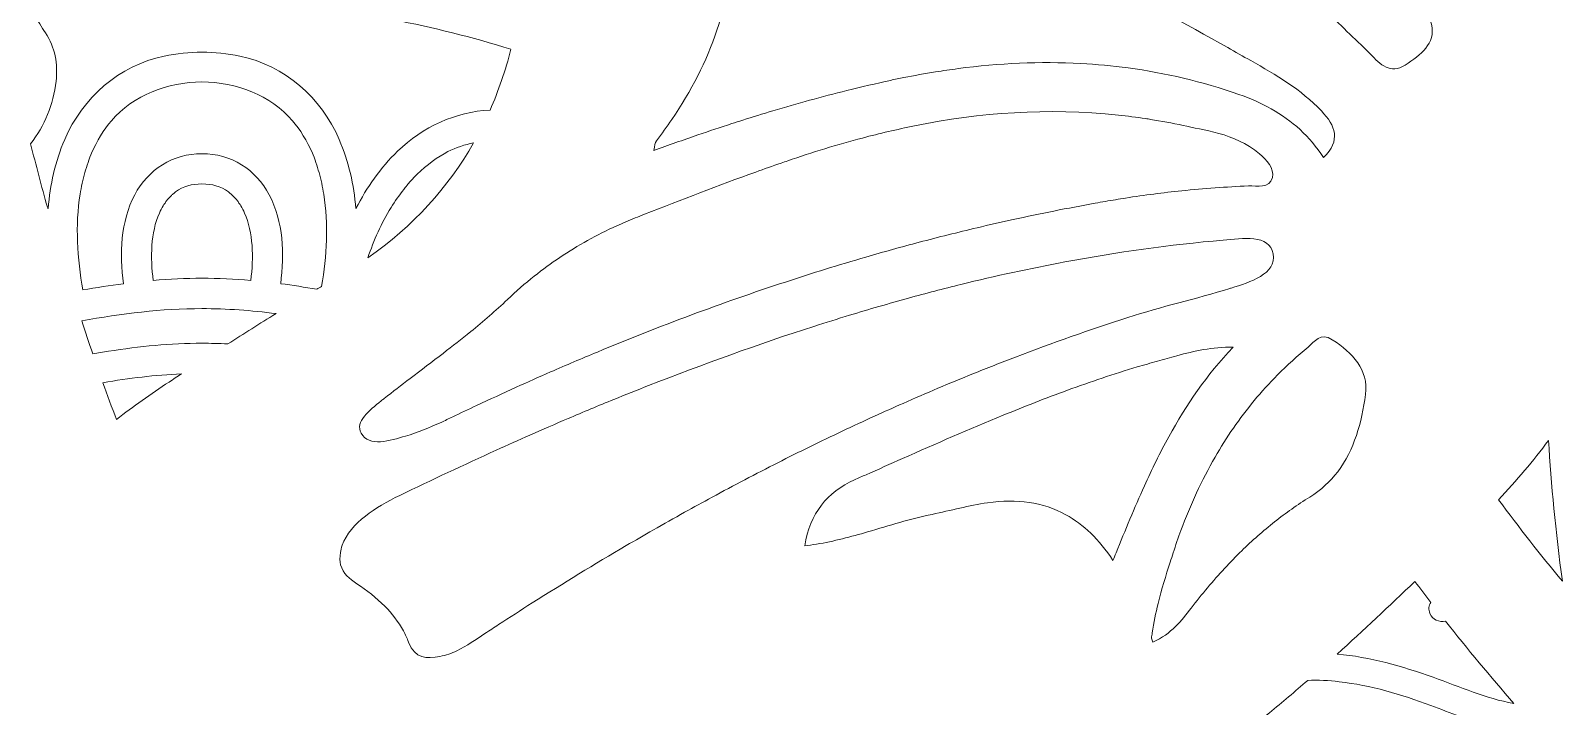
# Model space of a CAD drawing. Extents: x 80 to 917, y -989 to -11.
# Drawn here: x 190 to 411.1, y -564.4 to -466.9 of the extents above; entities that cross this region are included whole.
import ezdxf

# ---------------------------------------------------------------- set-up
doc = ezdxf.new("R2010")
doc.units = 0
doc.header["$MEASUREMENT"] = 0
doc.layers.add('Layer 1', color=7, linetype='Continuous', lineweight=0)

# ---------------------------------------------------------------- blocks, each defined once
blk = doc.blocks.new('Block_0')
at = {"layer": 'Layer 1'}
for points, knots in [([(388.87, -471.63), (386.59, -473.29), (385.19, -472.14), (383.66, -470.55), (381.58, -468.41), (379.32, -466.42), (377.24, -464.28), (367.99, -454.73), (360.32, -444.23), (353.61, -433.19), (345.73, -420.25), (339.13, -406.55), (332.78, -392.7), (332.56, -392.21), (332.41, -391.68), (332.23, -391.18), (332.76, -390.49), (333.37, -389.89), (334.25, -390.57), (335.12, -391.23), (335.89, -392.01), (336.69, -392.75), (340.54, -396.29), (344.23, -399.95), (347.77, -403.72), (364.71, -421.69), (378.44, -442.04), (391.11, -463.19), (391.52, -463.88), (391.82, -464.64), (392.07, -465.41), (393.11, -468.53), (391.06, -470.04), (388.87, -471.63)], [0, 0, 0, 0, 1, 1, 1, 2, 2, 2, 3, 3, 3, 4, 4, 4, 5, 5, 5, 6, 6, 6, 7, 7, 7, 8, 8, 8, 9, 9, 9, 10, 10, 10, 11, 11, 11, 11]), ([(369.1, -478.2), (367.65, -477.38), (366.09, -476.69), (364.44, -476.12), (359.13, -474.28), (353.8, -473.03), (348.46, -472.31), (346.17, -472), (343.89, -471.79), (341.61, -471.67), (335.72, -471.36), (329.82, -471.63), (323.9, -472.41), (322.81, -472.55), (321.72, -472.71), (320.63, -472.88), (319.1, -473.13), (317.58, -473.4), (316.05, -473.71), (315.42, -473.83), (314.8, -473.96), (314.17, -474.1), (312.06, -474.56), (309.96, -475.05), (307.86, -475.57), (306.07, -476.01), (304.26, -476.48), (302.47, -476.98), (300.7, -477.46), (298.94, -477.97), (297.17, -478.49), (295.72, -478.93), (294.27, -479.38), (292.81, -479.84), (292.28, -480.01), (291.76, -480.17), (291.23, -480.35), (289.6, -480.87), (287.98, -481.41), (286.35, -481.97), (284.23, -482.7), (282.09, -483.46), (279.96, -484.24), (280.14, -483.54), (280.14, -483.1), (280.35, -482.82), (281.13, -481.8), (281.87, -480.79), (282.57, -479.76), (288.21, -471.51), (291.51, -462.67), (290.89, -452.75), (290.77, -450.74), (290.49, -448.69), (290.03, -446.59), (289.81, -445.58), (289.86, -444.69), (290.14, -443.92), (290.65, -442.52), (291.92, -441.52), (293.67, -440.96), (293.89, -440.88), (294.13, -440.81), (294.36, -440.76), (296.76, -440.18), (299.14, -440.05), (301.46, -440.32), (302.47, -440.43), (303.47, -440.63), (304.45, -440.89), (305.8, -441.25), (307.12, -441.74), (308.41, -442.36), (310.37, -443.3), (312.35, -444.23), (314.32, -445.16), (315.84, -445.88), (317.35, -446.59), (318.87, -447.3), (319.23, -447.48), (319.6, -447.64), (319.97, -447.81), (321.24, -448.41), (322.5, -449.01), (323.77, -449.6), (327.53, -451.37), (331.28, -453.14), (335.01, -454.94), (336.44, -455.63), (337.87, -456.31), (339.29, -457.02), (339.29, -457.02), (339.29, -457.02), (339.29, -457.02), (340.89, -457.79), (342.47, -458.58), (344.05, -459.37), (350.39, -462.54), (356.67, -465.84), (362.82, -469.38), (363.92, -470.01), (365.03, -470.63), (366.14, -471.25), (369.79, -473.3), (373.41, -475.42), (376.35, -478.51), (378.4, -480.66), (379.2, -482.78), (376.64, -485.24), (374.67, -482.18), (372.12, -479.9), (369.1, -478.2)], [0, 0, 0, 0, 1, 1, 1, 2, 2, 2, 3, 3, 3, 4, 4, 4, 5, 5, 5, 6, 6, 6, 7, 7, 7, 8, 8, 8, 9, 9, 9, 10, 10, 10, 11, 11, 11, 12, 12, 12, 13, 13, 13, 14, 14, 14, 15, 15, 15, 16, 16, 16, 17, 17, 17, 18, 18, 18, 19, 19, 19, 20, 20, 20, 21, 21, 21, 22, 22, 22, 23, 23, 23, 24, 24, 24, 25, 25, 25, 26, 26, 26, 27, 27, 27, 28, 28, 28, 29, 29, 29, 30, 30, 30, 31, 31, 31, 32, 32, 32, 33, 33, 33, 34, 34, 34, 35, 35, 35, 36, 36, 36, 37, 37, 37, 37]), ([(220.21, -470.59), (218.41, -470.22), (216.57, -470.03), (214.75, -470.03), (212.93, -470.03), (211.1, -470.22), (209.3, -470.59), (202.78, -471.96), (197.54, -476.6), (194.93, -482.64), (193.56, -485.82), (192.82, -489.18), (192.54, -492.59), (192.54, -492.58), (192.53, -492.56), (192.53, -492.55), (192.53, -492.56), (192.52, -492.58), (192.52, -492.59), (192.49, -492.53), (192.46, -492.48), (192.43, -492.41), (191.58, -489.38), (190.78, -486.32), (190.02, -483.25), (191.99, -480.69), (193.33, -477.59), (193.69, -474.23), (193.96, -471.74), (193.57, -469.33), (192.14, -467.25), (191.54, -466.39), (191.06, -465.53), (190.69, -464.67), (197.53, -463.43), (204.43, -462.6), (211.36, -462.35), (212.49, -462.32), (213.62, -462.3), (214.75, -462.3), (215.88, -462.3), (217.01, -462.32), (218.14, -462.35), (226.29, -462.65), (234.4, -463.74), (242.39, -465.35), (248.11, -466.47), (253.79, -467.86), (259.35, -469.62), (258.57, -472.68), (257.56, -475.6), (256.34, -478.38), (251.37, -478.63), (246.63, -480.79), (242.99, -484.32), (240.51, -486.73), (238.54, -489.55), (236.98, -492.59), (236.98, -492.58), (236.98, -492.56), (236.97, -492.55), (236.97, -492.56), (236.97, -492.58), (236.96, -492.59), (236.68, -489.18), (235.94, -485.82), (234.57, -482.64), (231.96, -476.6), (226.72, -471.96), (220.21, -470.59)], [0, 0, 0, 0, 1, 1, 1, 2, 2, 2, 3, 3, 3, 4, 4, 4, 5, 5, 5, 6, 6, 6, 7, 7, 7, 8, 8, 8, 9, 9, 9, 10, 10, 10, 11, 11, 11, 12, 12, 12, 13, 13, 13, 14, 14, 14, 15, 15, 15, 16, 16, 16, 17, 17, 17, 18, 18, 18, 19, 19, 19, 20, 20, 20, 21, 21, 21, 22, 22, 22, 23, 23, 23, 23]), ([(232.02, -503.84), (231.79, -503.97), (231.56, -504.1), (231.32, -504.25), (229.59, -503.94), (227.85, -503.67), (226.11, -503.44), (226.65, -499.11), (226.52, -494.52), (224.46, -490.62), (222.55, -486.97), (218.91, -484.64), (214.75, -484.69), (210.59, -484.64), (206.95, -486.97), (205.04, -490.62), (202.99, -494.52), (202.85, -499.11), (203.4, -503.44), (201.45, -503.69), (199.5, -504.01), (197.56, -504.35), (196.74, -499.8), (196.44, -494.98), (197.16, -490.52), (197.33, -489.47), (197.57, -488.44), (197.85, -487.42), (197.99, -486.92), (198.14, -486.44), (198.3, -485.95), (198.43, -485.57), (198.75, -484.77), (198.8, -484.63), (199.55, -482.89), (200.62, -481.15), (201.67, -479.93), (204.84, -476.23), (209.82, -474.36), (214.75, -474.32), (219.68, -474.36), (224.67, -476.23), (227.83, -479.93), (228.89, -481.15), (229.95, -482.89), (230.7, -484.63), (230.76, -484.77), (231.07, -485.57), (231.2, -485.95), (231.36, -486.44), (231.52, -486.92), (231.65, -487.42), (231.93, -488.44), (232.16, -489.47), (232.33, -490.52), (233.04, -494.82), (232.78, -499.44), (232.02, -503.84)], [0, 0, 0, 0, 1, 1, 1, 2, 2, 2, 3, 3, 3, 4, 4, 4, 5, 5, 5, 6, 6, 6, 7, 7, 7, 8, 8, 8, 9, 9, 9, 10, 10, 10, 11, 11, 11, 12, 12, 12, 13, 13, 13, 14, 14, 14, 15, 15, 15, 16, 16, 16, 17, 17, 17, 18, 18, 18, 19, 19, 19, 19]), ([(240.6, -520.36), (240.76, -520.23), (240.91, -520.11), (241.07, -520), (242.29, -519.03), (243.54, -518.07), (244.79, -517.12), (246.38, -515.91), (247.98, -514.71), (249.57, -513.49), (250.91, -512.46), (252.24, -511.43), (253.54, -510.36), (255.37, -508.88), (257.15, -507.35), (258.85, -505.73), (260.09, -504.54), (261.38, -503.41), (262.72, -502.36), (263.92, -501.4), (265.14, -500.5), (266.41, -499.66), (269.01, -497.91), (271.74, -496.39), (274.63, -495.08), (275.51, -494.68), (276.4, -494.31), (277.3, -493.96), (277.75, -493.78), (278.2, -493.6), (278.65, -493.43), (283.97, -491.33), (289.3, -489.26), (294.69, -487.33), (295.9, -486.89), (297.12, -486.45), (298.35, -486.03), (298.67, -485.92), (298.99, -485.81), (299.3, -485.71), (302.88, -484.49), (306.48, -483.38), (310.1, -482.42), (312.59, -481.76), (315.08, -481.18), (317.6, -480.67), (327.05, -478.76), (336.79, -478.02), (347.06, -479.12), (348.35, -479.25), (349.65, -479.42), (350.97, -479.62), (351.21, -479.65), (351.45, -479.69), (351.69, -479.73), (353.24, -479.98), (354.81, -480.26), (356.39, -480.6), (359.12, -481.31), (363.77, -481.62), (367.39, -484.68), (368.44, -485.57), (369.57, -486.81), (369.27, -488.13), (368.89, -489.75), (367.06, -489.28), (365.81, -489.33), (362.59, -489.48), (359.39, -489.71), (356.19, -490.04), (353.49, -490.31), (350.79, -490.66), (348.09, -491.08), (347.61, -491.16), (347.13, -491.24), (346.64, -491.32), (345.65, -491.49), (344.67, -491.65), (343.69, -491.83), (339.71, -492.54), (335.76, -493.33), (331.83, -494.19), (330.1, -494.57), (328.37, -494.96), (326.66, -495.37), (323.86, -496.03), (321.07, -496.73), (318.3, -497.46), (315.72, -498.14), (313.15, -498.85), (310.59, -499.6), (306.69, -500.73), (302.82, -501.93), (298.97, -503.2), (289.8, -506.2), (280.75, -509.59), (271.83, -513.3), (269.57, -514.24), (267.31, -515.2), (265.06, -516.18), (263.41, -516.9), (261.76, -517.64), (260.12, -518.38), (258.2, -519.25), (256.29, -520.13), (254.38, -521.03), (253.23, -521.57), (252.08, -522.11), (250.94, -522.67), (250.38, -522.93), (249.82, -523.19), (249.26, -523.45), (247.59, -524.21), (245.88, -524.91), (244.14, -525.43), (241.96, -526.09), (238.83, -527.07), (237.72, -525.01), (236.83, -523.38), (238.93, -521.68), (240.6, -520.36)], [0, 0, 0, 0, 1, 1, 1, 2, 2, 2, 3, 3, 3, 4, 4, 4, 5, 5, 5, 6, 6, 6, 7, 7, 7, 8, 8, 8, 9, 9, 9, 10, 10, 10, 11, 11, 11, 12, 12, 12, 13, 13, 13, 14, 14, 14, 15, 15, 15, 16, 16, 16, 17, 17, 17, 18, 18, 18, 19, 19, 19, 20, 20, 20, 21, 21, 21, 22, 22, 22, 23, 23, 23, 24, 24, 24, 25, 25, 25, 26, 26, 26, 27, 27, 27, 28, 28, 28, 29, 29, 29, 30, 30, 30, 31, 31, 31, 32, 32, 32, 33, 33, 33, 34, 34, 34, 35, 35, 35, 36, 36, 36, 37, 37, 37, 38, 38, 38, 39, 39, 39, 40, 40, 40, 40]), ([(238.68, -499.73), (239.56, -497.16), (240.66, -494.68), (242.05, -492.45), (242.6, -491.55), (243.22, -490.68), (243.87, -489.84), (244.18, -489.44), (244.51, -489.05), (244.85, -488.67), (245.11, -488.36), (245.7, -487.74), (245.81, -487.63), (247.17, -486.32), (248.82, -485.12), (250.25, -484.39), (251.44, -483.79), (252.68, -483.37), (253.97, -483.11), (250.3, -489.57), (245.25, -495.13), (238.68, -499.73)], [0, 0, 0, 0, 1, 1, 1, 2, 2, 2, 3, 3, 3, 4, 4, 4, 5, 5, 5, 6, 6, 6, 7, 7, 7, 7]), ([(208.6, -493.26), (208.77, -492.9), (208.96, -492.54), (209.16, -492.2), (209.24, -492.06), (209.61, -491.52), (209.61, -491.5), (209.83, -491.22), (210.08, -490.95), (210.34, -490.7), (210.44, -490.6), (210.56, -490.5), (210.67, -490.41), (210.71, -490.37), (210.74, -490.34), (210.77, -490.31), (210.8, -490.29), (210.84, -490.27), (210.91, -490.21), (212.13, -489.35), (213.26, -489.07), (214.75, -489.05), (216.24, -489.07), (217.37, -489.35), (218.6, -490.21), (218.66, -490.27), (218.71, -490.29), (218.74, -490.31), (218.76, -490.34), (218.79, -490.37), (218.84, -490.41), (218.95, -490.5), (219.05, -490.6), (219.16, -490.7), (219.42, -490.95), (219.66, -491.22), (219.89, -491.5), (219.89, -491.51), (220.27, -492.06), (220.35, -492.2), (220.55, -492.54), (220.74, -492.9), (220.9, -493.26), (222.15, -496.03), (222.22, -499.69), (221.79, -502.97), (219.45, -502.76), (217.09, -502.65), (214.75, -502.66), (212.4, -502.65), (210.05, -502.76), (207.71, -502.97), (207.28, -499.69), (207.35, -496.03), (208.6, -493.26)], [0, 0, 0, 0, 1, 1, 1, 2, 2, 2, 3, 3, 3, 4, 4, 4, 5, 5, 5, 6, 6, 6, 7, 7, 7, 8, 8, 8, 9, 9, 9, 10, 10, 10, 11, 11, 11, 12, 12, 12, 13, 13, 13, 14, 14, 14, 15, 15, 15, 16, 16, 16, 17, 17, 17, 18, 18, 18, 18]), ([(297.89, -529.27), (297.89, -529.27), (297.89, -529.27), (297.89, -529.27), (294.7, -530.89), (291.53, -532.55), (288.38, -534.26), (287.06, -534.97), (285.73, -535.7), (284.41, -536.43), (282.91, -537.26), (281.41, -538.12), (279.91, -538.97), (278.6, -539.71), (277.29, -540.47), (275.99, -541.24), (271.42, -543.91), (266.9, -546.68), (262.42, -549.51), (260.79, -550.54), (259.18, -551.57), (257.57, -552.63), (256.92, -553.05), (256.26, -553.48), (255.6, -553.91), (254.27, -554.78), (252.98, -555.73), (251.55, -556.41), (250.78, -556.78), (249.97, -557.06), (249.1, -557.22), (247.17, -557.56), (245.52, -557.63), (244.57, -555.15), (244.35, -554.59), (244.1, -554.06), (243.82, -553.55), (243.1, -552.22), (242.19, -551.03), (241.13, -549.97), (239.94, -548.76), (238.57, -547.69), (237.1, -546.73), (236.05, -546.03), (235.08, -545.28), (234.77, -544.01), (234.65, -543.5), (234.62, -542.93), (234.74, -542.23), (234.79, -541.9), (234.87, -541.56), (234.99, -541.18), (235.62, -539.55), (236.81, -538.17), (238.34, -536.98), (239.77, -535.83), (241.51, -534.86), (243.33, -533.98), (247.94, -531.76), (252.57, -529.58), (257.23, -527.46), (258.85, -526.73), (260.46, -526.01), (262.09, -525.29), (263.92, -524.48), (265.75, -523.68), (267.59, -522.9), (269.79, -521.96), (272, -521.04), (274.22, -520.14), (275.88, -519.46), (277.53, -518.8), (279.2, -518.15), (287.09, -515.06), (295.05, -512.18), (303.09, -509.6), (304.8, -509.05), (306.51, -508.52), (308.23, -507.99), (311.06, -507.13), (313.9, -506.31), (316.75, -505.52), (319.26, -504.83), (321.78, -504.17), (324.32, -503.55), (329.28, -502.33), (334.28, -501.24), (339.32, -500.3), (346.85, -498.9), (354.46, -497.83), (362.18, -497.15), (364.92, -496.91), (368.84, -496.26), (369.38, -499.15), (369.93, -502.06), (366.01, -503.23), (363.34, -504.07), (363.27, -504.09), (363.2, -504.11), (363.12, -504.13), (358.25, -505.65), (353.25, -506.75), (348.4, -508.32), (342.93, -510.08), (337.53, -511.99), (332.2, -514.03), (330.13, -514.81), (328.08, -515.62), (326.03, -516.45), (322.65, -517.81), (319.29, -519.23), (315.97, -520.71), (314.59, -521.31), (313.22, -521.93), (311.85, -522.55), (308.72, -523.98), (305.61, -525.45), (302.51, -526.97), (300.97, -527.72), (299.43, -528.49), (297.89, -529.27)], [0, 0, 0, 0, 1, 1, 1, 2, 2, 2, 3, 3, 3, 4, 4, 4, 5, 5, 5, 6, 6, 6, 7, 7, 7, 8, 8, 8, 9, 9, 9, 10, 10, 10, 11, 11, 11, 12, 12, 12, 13, 13, 13, 14, 14, 14, 15, 15, 15, 16, 16, 16, 17, 17, 17, 18, 18, 18, 19, 19, 19, 20, 20, 20, 21, 21, 21, 22, 22, 22, 23, 23, 23, 24, 24, 24, 25, 25, 25, 26, 26, 26, 27, 27, 27, 28, 28, 28, 29, 29, 29, 30, 30, 30, 31, 31, 31, 32, 32, 32, 33, 33, 33, 34, 34, 34, 35, 35, 35, 36, 36, 36, 37, 37, 37, 38, 38, 38, 39, 39, 39, 40, 40, 40, 40]), ([(218.46, -512.14), (217.23, -512.07), (215.99, -512.03), (214.75, -512.03), (210.23, -512.04), (205.73, -512.49), (201.25, -513.19), (200.49, -513.3), (199.74, -513.43), (198.99, -513.56), (198.45, -511.99), (197.91, -510.4), (197.39, -508.82), (203.12, -507.74), (208.92, -507.04), (214.75, -507.04), (218.33, -507.04), (221.9, -507.3), (225.44, -507.76), (223.1, -509.19), (220.77, -510.66), (218.46, -512.14)], [0, 0, 0, 0, 1, 1, 1, 2, 2, 2, 3, 3, 3, 4, 4, 4, 5, 5, 5, 6, 6, 6, 7, 7, 7, 7]), ([(374.44, -512.59), (375.38, -511.83), (376.16, -510.38), (377.92, -511.52), (380.86, -513.43), (383.18, -515.84), (382.71, -519.42), (382.16, -523.49), (381.1, -527.42), (378.7, -530.57), (377.64, -531.96), (376.32, -533.2), (374.66, -534.23), (372.89, -535.33), (371.21, -536.53), (369.6, -537.8), (367.93, -539.12), (366.35, -540.52), (364.84, -541.99), (364, -542.81), (363.17, -543.65), (362.38, -544.52), (360.68, -546.34), (359.09, -548.25), (357.55, -550.24), (356.84, -551.14), (356.14, -552.08), (355.27, -552.92), (354.4, -553.78), (353.37, -554.55), (352.02, -555.15), (351.96, -554.96), (351.89, -554.77), (351.82, -554.59), (351.85, -554.32), (351.89, -554.06), (351.92, -553.81), (352.14, -552.35), (352.43, -550.95), (352.77, -549.6), (353.27, -547.53), (353.89, -545.56), (354.52, -543.62), (354.67, -543.17), (354.81, -542.73), (354.95, -542.28), (355.3, -541.19), (355.68, -540.11), (356.07, -539.04), (357.44, -535.35), (359.06, -531.82), (360.99, -528.48), (361.82, -527.05), (362.7, -525.64), (363.65, -524.27), (365.53, -521.56), (367.64, -518.99), (370.02, -516.6), (371.41, -515.2), (372.87, -513.87), (374.44, -512.59)], [0, 0, 0, 0, 1, 1, 1, 2, 2, 2, 3, 3, 3, 4, 4, 4, 5, 5, 5, 6, 6, 6, 7, 7, 7, 8, 8, 8, 9, 9, 9, 10, 10, 10, 11, 11, 11, 12, 12, 12, 13, 13, 13, 14, 14, 14, 15, 15, 15, 16, 16, 16, 17, 17, 17, 18, 18, 18, 19, 19, 19, 20, 20, 20, 20]), ([(320.15, -536.72), (317.02, -537.36), (313.96, -538.35), (310.84, -539.25), (308.44, -539.95), (306, -540.61), (303.45, -541.03), (302.9, -541.11), (302.33, -541.2), (301.76, -541.26), (302.54, -536.59), (305.01, -533.49), (308.94, -531.75), (309.5, -531.5), (310.06, -531.25), (310.62, -531), (312.37, -530.23), (314.12, -529.45), (315.87, -528.68), (320.68, -526.54), (325.52, -524.43), (330.39, -522.43), (333.47, -521.17), (336.56, -519.95), (339.69, -518.81), (343.01, -517.61), (346.36, -516.47), (349.76, -515.45), (350.73, -515.17), (351.71, -514.89), (352.69, -514.61), (353.61, -514.36), (354.54, -514.09), (355.48, -513.83), (357.98, -513.15), (360.6, -512.56), (363.59, -512.6), (359.79, -516.6), (356.83, -520.95), (354.31, -525.54), (353.04, -527.84), (351.89, -530.21), (350.8, -532.62), (349.37, -535.78), (348.04, -539.01), (346.7, -542.28), (346.56, -542.65), (346.4, -543.01), (346.26, -543.37), (344.26, -540.34), (341.99, -538.17), (339.45, -536.78), (336.14, -534.95), (332.37, -534.44), (328.16, -535.05), (325.46, -535.43), (322.83, -536.18), (320.15, -536.72)], [0, 0, 0, 0, 1, 1, 1, 2, 2, 2, 3, 3, 3, 4, 4, 4, 5, 5, 5, 6, 6, 6, 7, 7, 7, 8, 8, 8, 9, 9, 9, 10, 10, 10, 11, 11, 11, 12, 12, 12, 13, 13, 13, 14, 14, 14, 15, 15, 15, 16, 16, 16, 17, 17, 17, 18, 18, 18, 19, 19, 19, 19]), ([(210, -517.63), (207.36, -519.35), (204.82, -521.15), (202.4, -523.04), (201.74, -521.28), (201.09, -519.5), (200.46, -517.73), (204.2, -517.07), (207.99, -516.62), (211.79, -516.46), (211.19, -516.85), (210.59, -517.24), (210, -517.63)], [0, 0, 0, 0, 1, 1, 1, 2, 2, 2, 3, 3, 3, 4, 4, 4, 4]), ([(401.93, -534.62), (404.54, -531.86), (406.93, -529.01), (409.14, -526.06), (409.53, -532.34), (410.16, -539.2), (411.13, -546.38), (407.96, -542.54), (404.89, -538.62), (401.93, -534.62)], [0, 0, 0, 0, 1, 1, 1, 2, 2, 2, 3, 3, 3, 3]), ([(392.46, -560.22), (388, -558.64), (383.36, -557.3), (378.63, -556.88), (382.43, -553.45), (386.15, -549.94), (389.84, -546.4), (390.61, -547.41), (391.37, -548.41), (392.14, -549.42), (391.86, -549.88), (391.77, -550.44), (392.02, -551.03), (392.39, -551.93), (393.36, -552.34), (394.25, -552.12), (397.45, -556.16), (400.74, -560.13), (404.14, -564.01), (400.08, -563.3), (396.36, -561.61), (392.46, -560.22)], [0, 0, 0, 0, 1, 1, 1, 2, 2, 2, 3, 3, 3, 4, 4, 4, 5, 5, 5, 6, 6, 6, 7, 7, 7, 7]), ([(359.07, -584.55), (358.84, -582.92), (358.58, -581.29), (358.3, -579.66), (360.1, -579.8), (361.89, -580.17), (363.68, -580.35), (365.95, -580.55), (368.26, -580.15), (370.44, -579.51), (372.5, -578.89), (374.47, -577.93), (376.3, -576.77), (378.19, -575.58), (379.84, -574.09), (381.78, -572.97), (382.51, -572.55), (382.87, -571.69), (382.72, -570.88), (382.56, -570.07), (381.88, -569.43), (381.06, -569.31), (378.84, -569.02), (376.73, -568.27), (374.53, -567.9), (372.41, -567.53), (370.21, -567.39), (368.06, -567.61), (367.26, -567.7), (366.45, -567.81), (365.66, -567.98), (366.72, -567.12), (367.78, -566.24), (368.84, -565.37), (370.7, -563.83), (372.54, -562.26), (374.37, -560.68), (375.89, -560.62), (377.41, -560.68), (378.93, -560.87), (383.48, -561.41), (387.86, -562.69), (392.13, -564.29), (394.98, -565.36), (397.78, -566.5), (400.69, -567.28), (400.69, -567.28), (400.65, -567.32), (400.65, -567.32), (400.66, -567.32), (400.68, -567.32), (400.7, -567.33), (398.31, -569.16), (396.16, -571.29), (393.94, -573.37), (390.6, -576.48), (387.04, -579.34), (383.06, -581.58), (375.79, -585.67), (367.16, -586.48), (359.07, -584.55)], [0, 0, 0, 0, 1, 1, 1, 2, 2, 2, 3, 3, 3, 4, 4, 4, 5, 5, 5, 6, 6, 6, 7, 7, 7, 8, 8, 8, 9, 9, 9, 10, 10, 10, 11, 11, 11, 12, 12, 12, 13, 13, 13, 14, 14, 14, 15, 15, 15, 16, 16, 16, 17, 17, 17, 18, 18, 18, 19, 19, 19, 20, 20, 20, 20])]:
    blk.add_open_spline(points, degree=3, knots=knots, dxfattribs=at)

msp = doc.modelspace()

# ---------------------------------------------------------------- block references
at = {"layer": 'Layer 1'}
msp.add_blockref('Block_0', (0, 0), dxfattribs=at)

doc.saveas('drawing.dxf')
